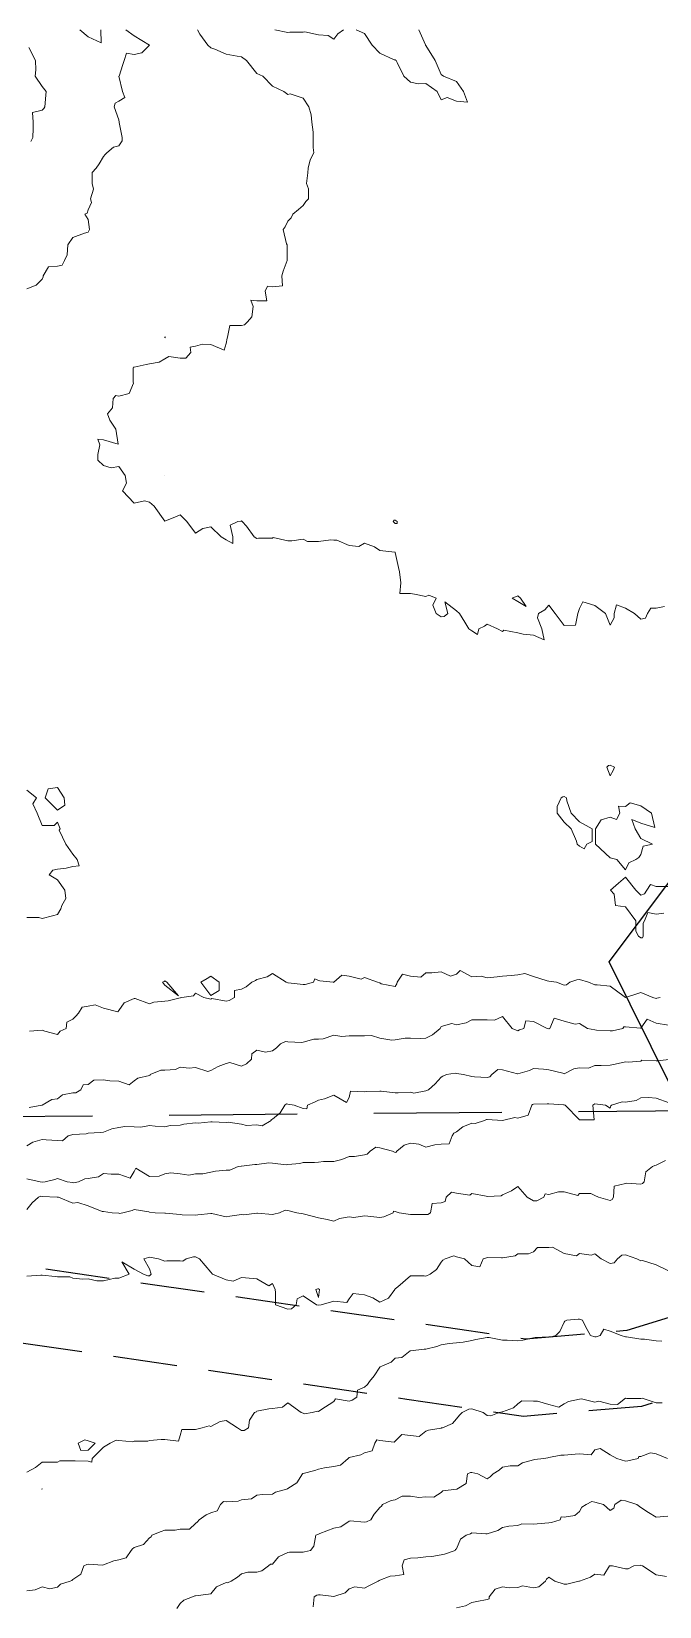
# Model space of a CAD drawing. Extents: x 537850 to 541798, y 6045627 to 6050132.
# Drawn here: x 540162.2 to 540285, y 6047101.1 to 6047408.7 of the extents above; entities that cross this region are included whole.
import ezdxf

# ---------------------------------------------------------------- set-up
doc = ezdxf.new("R2010")
doc.units = 0
doc.header["$LTSCALE"] = 5
for name, pattern in [('DASHED2', [9.525, 6.35, -3.175]), ('foc-ACCESSROAD', [3.75, 2.5, -1.25]), ('foc-LSD', [8, 5, -3])]:
    doc.linetypes.add(name, pattern=pattern)
for name, color, linetype in [('C-RW', 13, 'Continuous'), ('F-AR', 190, 'foc-ACCESSROAD'), ('L-SECTION-LSD', 7, 'foc-LSD')]:
    doc.layers.add(name, color=color, linetype=linetype)
doc.layers.add('Contour_Line_Intermediate', color=7, linetype='DASHED2', true_color=0xd9d9d9)
doc.layers.add('Contour_Line_Major', color=7, linetype='Continuous', true_color=0x6b6b6b)

msp = doc.modelspace()

# ---------------------------------------------------------------- linework, layer by layer
at = {"layer": 'C-RW'}
msp.add_lwpolyline([(540538.349, 6046696.701), (540275.105, 6047227.021), (540292.146, 6047249.573), (540291.045, 6047357.841), (540354.045, 6047358.494), (540354.252, 6047338.505), (540311.237, 6047338.06), (540312.204, 6047242.96), (540298.507, 6047224.834), (540560.552, 6046696.932)], dxfattribs=at)
at = {"layer": 'Contour_Line_Intermediate', "linetype": 'Continuous', "lineweight": 13, "flags": 128}
for points, elevation in [([(540161.317, 6047358.465), (540163.163, 6047359.159), (540164.317, 6047360.316), (540164.517, 6047360.805), (540164.528, 6047361.005), (540165.601, 6047362.721), (540167.317, 6047362.864), (540168.23, 6047363.092), (540168.686, 6047364.004), (540169.23, 6047365.092), (540169.366, 6047367.004), (540170.317, 6047368.478), (540172.632, 6047369.319), (540173.317, 6047369.5), (540173.598, 6047370.004), (540173.317, 6047371.971), (540172.686, 6047373.004), (540173.123, 6047373.198), (540173.317, 6047373.894), (540173.987, 6047375.334), (540173.808, 6047376.004), (540174.387, 6047377.934), (540174.135, 6047379.004), (540174.135, 6047381.186), (540174.862, 6047382.004), (540175.484, 6047382.837), (540176.317, 6047384.295), (540176.662, 6047384.658), (540176.991, 6047385.003), (540178.243, 6047386.077), (540179.317, 6047386.399), (540179.963, 6047387.357), (540179.99, 6047388.003), (540179.372, 6047390.947), (540179.383, 6047391.003), (540179.317, 6047391.419), (540178.382, 6047394.003), (540178.589, 6047394.73), (540179.317, 6047395.094), (540180.482, 6047395.837), (540180.04, 6047397.003), (540179.345, 6047399.974), (540179.373, 6047400.003), (540180.092, 6047402.227), (540180.343, 6047403.003), (540180.826, 6047404.493), (540182.316, 6047404.222), (540183.8, 6047404.519), (540185.283, 6047406.002), (540182.316, 6047407.842), (540180.684, 6047409.002)], 917.956), ([(540175.83, 6047409.002), (540175.837, 6047406.482), (540173.317, 6047407.647), (540171.729, 6047409.002)], 917.956), ([(540285.917, 6047296.403), (540284.312, 6047296.087), (540283.26, 6047296.06), (540282.62, 6047295.008), (540282.206, 6047294.114), (540281.312, 6047293.949), (540280.102, 6047295.008), (540278.312, 6047296.058), (540276.567, 6047296.752), (540276.106, 6047295.008), (540276.106, 6047294.214), (540275.312, 6047292.75), (540274.409, 6047295.008), (540272.312, 6047296.62), (540269.983, 6047297.336), (540269.312, 6047295.996), (540269.073, 6047295.247), (540269.023, 6047295.008), (540268.581, 6047292.74), (540266.312, 6047292.69), (540264.574, 6047295.008), (540263.313, 6047296.667), (540262.541, 6047295.779), (540261.294, 6047295.008), (540261.131, 6047294.19), (540262.003, 6047292.008), (540262.427, 6047289.894), (540260.313, 6047290.8), (540258.295, 6047291.025), (540257.313, 6047291.289), (540254.543, 6047291.778), (540254.313, 6047291.548), (540253.323, 6047292.008), (540251.313, 6047292.943), (540250.768, 6047292.553), (540249.677, 6047292.008), (540249.404, 6047290.917), (540248.313, 6047291.667), (540247.707, 6047292.008), (540246.949, 6047293.372), (540245.859, 6047295.008), (540245.313, 6047295.576), (540243.007, 6047297.314), (540243.599, 6047295.008), (540242.87, 6047294.451), (540242.314, 6047294.394), (540241.332, 6047295.008), (540240.666, 6047296.655), (540241.329, 6047298.008), (540239.889, 6047298.583), (540239.314, 6047298.374), (540237.086, 6047298.779), (540236.314, 6047298.92), (540234.237, 6047298.931), (540234.409, 6047301.007), (540234.179, 6047303.143), (540233.965, 6047304.007), (540233.341, 6047306.98), (540233.341, 6047307.007), (540233.314, 6047307.037), (540233.28, 6047307.041), (540230.314, 6047307.338), (540229.265, 6047308.057), (540227.314, 6047308.778), (540226.208, 6047308.114), (540224.314, 6047308.325), (540221.944, 6047309.377), (540221.315, 6047309.377), (540220.718, 6047309.41), (540218.315, 6047309.121), (540216.201, 6047309.121), (540215.315, 6047309.564), (540213.123, 6047309.199), (540212.315, 6047309.199), (540209.467, 6047309.855), (540209.315, 6047309.734), (540206.588, 6047309.734), (540206.315, 6047309.679), (540205.737, 6047310.007), (540204.25, 6047312.072), (540203.42, 6047313.007), (540203.315, 6047313.131), (540203.233, 6047313.089), (540202.575, 6047313.007), (540201.06, 6047312.263), (540201.602, 6047310.007), (540201.602, 6047308.721), (540200.316, 6047309.435), (540199.286, 6047310.007), (540197.316, 6047311.962), (540195.709, 6047311.614), (540194.316, 6047310.722), (540192.608, 6047313.007), (540191.316, 6047314.299), (540190.393, 6047313.93), (540188.316, 6047313.098), (540186.192, 6047316.007), (540185.316, 6047316.756), (540184.317, 6047317.006), (540182.316, 6047316.606), (540180.059, 6047319.007), (540180.818, 6047320.505), (540180.547, 6047322.006), (540179.317, 6047323.723), (540177.814, 6047323.509), (540176.317, 6047323.918), (540175.228, 6047325.006), (540175.208, 6047326.115), (540175.587, 6047328.006), (540175.221, 6047329.102), (540176.317, 6047328.945), (540179.203, 6047328.12), (540178.722, 6047331.006), (540177.53, 6047332.792), (540177.125, 6047334.006), (540178.09, 6047335.233), (540178.218, 6047337.006), (540178.706, 6047337.616), (540179.317, 6047337.505), (540181.337, 6047337.986), (540182.177, 6047340.006), (540182.114, 6047340.208), (540182.114, 6047343.005), (540182.182, 6047343.14), (540182.316, 6047343.16), (540184.629, 6047343.693), (540185.316, 6047343.764), (540187.215, 6047344.107), (540188.316, 6047344.779), (540189.1, 6047345.222), (540191.316, 6047344.883), (540192.438, 6047344.883), (540193.414, 6047346.005), (540193.265, 6047347.057), (540194.316, 6047347.267), (540195.657, 6047347.664), (540197.316, 6047347.539), (540199.881, 6047346.44), (540200.316, 6047347.743), (540200.496, 6047348.825), (540200.526, 6047349.005), (540201.007, 6047351.313), (540203.315, 6047351.313), (540203.9, 6047351.421), (540204.43, 6047352.005), (540205.317, 6047353.003), (540205.584, 6047355.005), (540205.097, 6047356.223), (540206.315, 6047356.102), (540208.218, 6047356.102), (540207.901, 6047358.005), (540208.364, 6047358.956), (540209.315, 6047358.86), (540211.31, 6047359.01), (540211.185, 6047361.005), (540211.42, 6047361.899), (540212.231, 6047364.004), (540212.231, 6047364.088), (540212.231, 6047367.004), (540212.103, 6047367.216), (540211.412, 6047370.004), (540211.794, 6047370.526), (540212.315, 6047371.649), (540212.992, 6047372.327), (540213.331, 6047373.004), (540214.405, 6047373.914), (540215.315, 6047374.686), (540215.845, 6047375.473), (540216.351, 6047376.004), (540216.351, 6047377.968), (540216.006, 6047379.004), (540216.237, 6047381.082), (540216.339, 6047382.004), (540216.681, 6047383.637), (540217.439, 6047385.003), (540217.292, 6047386.026), (540217.292, 6047388.003), (540217.292, 6047389.026), (540217.01, 6047391.003), (540216.894, 6047392.424), (540216.442, 6047394.003), (540215.315, 6047395.694), (540212.78, 6047396.538), (540212.315, 6047396.383), (540211.563, 6047397.003), (540209.315, 6047397.998), (540207.451, 6047400.003), (540206.315, 6047400.527), (540204.279, 6047403.003), (540203.315, 6047403.728), (540202.419, 6047403.899), (540200.316, 6047404.3), (540198.045, 6047405.273), (540197.316, 6047405.488), (540196.683, 6047406.002), (540195.145, 6047408.173), (540194.67, 6047409.002)], 916.956), ([(540223.201, 6047409.002), (540222.1, 6047408.217), (540221.315, 6047407.187), (540220.24, 6047407.927), (540218.315, 6047408.049), (540215.689, 6047408.628), (540215.315, 6047408.566), (540212.751, 6047408.566), (540212.315, 6047408.527), (540209.83, 6047409.002)], 915.956), ([(540237.914, 6047409.002), (540239.217, 6047406.1), (540239.256, 6047406.002), (540239.314, 6047405.939), (540241.108, 6047403.003), (540242.314, 6047400.291), (540242.761, 6047400.003), (540245.313, 6047398.921), (540246.684, 6047397.003), (540247.431, 6047394.885), (540245.313, 6047395.062), (540243.49, 6047395.826), (540242.314, 6047395.363), (540241.493, 6047397.003), (540239.314, 6047398.556), (540237.864, 6047398.453), (540236.314, 6047398.779), (540235.01, 6047400.003), (540233.687, 6047402.63), (540233.48, 6047403.003), (540233.314, 6047403.14), (540233.12, 6047403.197), (540230.314, 6047404.464), (540228.796, 6047406.002), (540227.314, 6047408.28), (540225.675, 6047409.002)], 915.956), ([(540162.094, 6047387.227), (540162.489, 6047388.003), (540162.57, 6047389.751), (540162.57, 6047391.003), (540162.434, 6047392.887), (540164.317, 6047393.349), (540164.686, 6047393.634), (540164.841, 6047394.003), (540165.057, 6047396.263), (540165.127, 6047397.003), (540164.317, 6047397.962), (540162.988, 6047400.003), (540163.119, 6047401.201), (540163.062, 6047403.003), (540161.743, 6047405.577)], 918.956), ([(540161.317, 6047235.682), (540163.665, 6047235.663), (540164.317, 6047235.496), (540166.33, 6047235.998), (540167.317, 6047236.244), (540167.96, 6047237.368), (540168.2, 6047238.011), (540168.952, 6047239.376), (540168.766, 6047241.01), (540167.317, 6047243.038), (540165.697, 6047244.01), (540166.433, 6047244.894), (540167.317, 6047245.09), (540169.045, 6047245.282), (540170.317, 6047245.6), (540171.564, 6047245.764), (540171.181, 6047247.01), (540170.317, 6047248.044), (540168.977, 6047250.01), (540167.638, 6047252.689), (540167.83, 6047253.01), (540167.317, 6047254.256), (540166.685, 6047253.642), (540164.317, 6047253.642), (540163.382, 6047256.01), (540162.493, 6047257.834), (540163.213, 6047259.01), (540161.317, 6047260.556)], 917.956), ([(540286.588, 6047241.733), (540284.312, 6047241.733), (540283.221, 6047242.101), (540282.46, 6047241.01), (540282.05, 6047240.272), (540281.312, 6047240.009), (540280.325, 6047241.01), (540278.312, 6047243.527), (540276.961, 6047242.362), (540275.397, 6047241.01), (540276.08, 6047240.242), (540276.388, 6047238.011), (540278.312, 6047237.727), (540280.348, 6047235.011), (540280.348, 6047232.974), (540280.83, 6047232.011), (540281.312, 6047231.682), (540281.658, 6047231.664), (540281.779, 6047232.011), (540281.779, 6047234.543), (540282.047, 6047235.011), (540282.672, 6047236.65), (540284.312, 6047236.33), (540285.824, 6047236.498)], 917.956), ([(540161.888, 6047213.441), (540164.317, 6047213.688), (540164.884, 6047213.445), (540167.317, 6047212.781), (540167.858, 6047213.47), (540169.009, 6047214.012), (540169.136, 6047215.193), (540170.317, 6047215.798), (540170.911, 6047216.417), (540171.44, 6047217.012), (540172.166, 6047218.162), (540173.317, 6047218.333), (540174.69, 6047218.638), (540176.317, 6047217.953), (540179.11, 6047217.218), (540179.317, 6047217.494), (540180.36, 6047218.968), (540182.316, 6047219.846), (540182.501, 6047219.827), (540185.316, 6047218.822), (540186.173, 6047219.155), (540188.316, 6047219.326), (540188.933, 6047219.394), (540191.316, 6047219.99), (540191.34, 6047219.987), (540191.654, 6047220.011), (540193.935, 6047220.392), (540194.316, 6047220.899), (540195.957, 6047220.011), (540197.316, 6047219.736), (540197.485, 6047219.842), (540200.316, 6047219.311), (540200.849, 6047219.478), (540201.917, 6047220.011), (540201.917, 6047221.41), (540203.315, 6047221.643), (540204.209, 6047222.118), (540205.274, 6047223.011), (540205.995, 6047223.332), (540206.315, 6047223.557), (540208.28, 6047224.047), (540209.315, 6047224.736), (540212.027, 6047223.011), (540212.315, 6047222.92), (540212.437, 6047222.889), (540215.315, 6047222.602), (540215.724, 6047222.602), (540217.362, 6047223.011), (540217.645, 6047223.681), (540218.315, 6047223.337), (540218.621, 6047223.318), (540221.177, 6047223.011), (540221.304, 6047223.001), (540221.315, 6047222.981), (540221.325, 6047223.001), (540221.333, 6047223.011), (540222.9, 6047224.425), (540224.314, 6047224.2), (540226.695, 6047223.631), (540227.314, 6047223.915), (540229.838, 6047223.011), (540230.314, 6047222.9), (540230.593, 6047222.732), (540233.314, 6047222.189), (540233.633, 6047222.692), (540233.731, 6047223.011), (540234.722, 6047224.603), (540236.314, 6047224.191), (540238.32, 6047224.005), (540239.314, 6047224.85), (540240.475, 6047224.85), (540242.314, 6047225.041), (540244.135, 6047224.19), (540245.313, 6047224.59), (540246.008, 6047225.317), (540248.313, 6047224.083), (540250.133, 6047224.191), (540251.313, 6047223.894), (540253.235, 6047224.089), (540254.313, 6047224.238), (540256.012, 6047224.312), (540257.313, 6047224.497), (540258.629, 6047224.694), (540260.313, 6047224.125), (540263.01, 6047223.313), (540263.313, 6047223.249), (540264.858, 6047223.011), (540266.312, 6047222.452), (540266.779, 6047222.545), (540267.417, 6047223.011), (540268.835, 6047223.488), (540269.312, 6047223.548), (540271.095, 6047223.011), (540272.312, 6047222.51), (540272.813, 6047222.51), (540275.312, 6047222.247), (540278.065, 6047220.258), (540278.312, 6047220.07), (540280.543, 6047220.78), (540281.312, 6047221.025), (540283.638, 6047220.011), (540284.312, 6047219.837), (540284.443, 6047219.88), (540285.118, 6047220.011)], 916.956), ([(540161.775, 6047198.555), (540164.245, 6047199.012), (540164.306, 6047199.024), (540164.317, 6047199.037), (540166.212, 6047200.118), (540167.317, 6047200.27), (540168.308, 6047201.021), (540170.317, 6047201.395), (540170.891, 6047201.439), (540171.921, 6047202.012), (540172.376, 6047202.953), (540173.317, 6047203.063), (540174.445, 6047203.884), (540176.317, 6047203.988), (540177.546, 6047203.783), (540179.317, 6047203.672), (540181.327, 6047203.002), (540182.316, 6047203.772), (540183.061, 6047204.268), (540185.316, 6047204.832), (540185.455, 6047204.874), (540185.469, 6047205.012), (540187.493, 6047205.836), (540188.316, 6047205.836), (540190.366, 6047205.962), (540191.316, 6047206.407), (540193.07, 6047206.258), (540194.316, 6047206.386), (540196.732, 6047205.596), (540197.316, 6047205.815), (540198.756, 6047206.572), (540200.316, 6047207.165), (540200.975, 6047207.353), (540203.315, 6047206.633), (540204.266, 6047207.061), (540205.22, 6047208.012), (540205.292, 6047209.035), (540206.315, 6047209.732), (540207.96, 6047209.367), (540209.315, 6047209.592), (540210.139, 6047210.188), (540210.91, 6047211.012), (540211.882, 6047211.445), (540212.315, 6047211.353), (540215.1, 6047211.226), (540215.315, 6047211.312), (540217.446, 6047211.881), (540218.315, 6047211.881), (540219.251, 6047211.948), (540221.315, 6047212.664), (540222.896, 6047212.43), (540224.314, 6047212.565), (540225.761, 6047212.565), (540227.314, 6047212.565), (540228.699, 6047212.627), (540230.314, 6047212.118), (540232.644, 6047211.681), (540233.314, 6047211.803), (540235.242, 6047212.084), (540236.314, 6047212.093), (540238.312, 6047212.013), (540239.314, 6047212.104), (540240.585, 6047212.74), (540242.112, 6047214.012), (540242.179, 6047214.146), (540242.314, 6047214.368), (540244.372, 6047214.953), (540245.313, 6047214.725), (540247.206, 6047215.119), (540248.313, 6047215.701), (540249.624, 6047215.701), (540251.313, 6047215.701), (540252.717, 6047215.607), (540254.313, 6047216.359), (540256.203, 6047214.012), (540257.313, 6047213.536), (540257.609, 6047213.715), (540258.464, 6047214.012), (540258.845, 6047215.48), (540260.313, 6047215.374), (540262.984, 6047214.012), (540263.313, 6047213.944), (540263.416, 6047213.908), (540263.531, 6047214.012), (540264.352, 6047215.972), (540266.312, 6047215.42), (540268.461, 6047214.863), (540269.312, 6047214.979), (540270.912, 6047214.012), (540272.312, 6047213.74), (540272.639, 6047213.685), (540275.312, 6047213.518), (540275.771, 6047213.552), (540277.781, 6047214.012), (540278.002, 6047214.321), (540278.312, 6047214.302), (540281.275, 6047214.048), (540281.312, 6047214.081), (540282.548, 6047215.776), (540284.312, 6047215.043), (540286.692, 6047214.631)], 915.956), ([(540161.317, 6047184.603), (540163.953, 6047184.013), (540164.317, 6047183.97), (540164.363, 6047183.967), (540164.908, 6047184.013), (540166.835, 6047184.495), (540167.317, 6047184.702), (540169.244, 6047184.013), (540170.317, 6047183.897), (540170.458, 6047183.872), (540171.433, 6047184.013), (540172.705, 6047184.625), (540173.317, 6047184.71), (540175.313, 6047185.017), (540176.317, 6047185.685), (540177.81, 6047185.52), (540179.317, 6047185.52), (540181.546, 6047184.784), (540182.316, 6047186.079), (540182.628, 6047186.702), (540185.316, 6047185.089), (540187.184, 6047185.145), (540188.316, 6047185.603), (540189.509, 6047185.82), (540191.316, 6047185.579), (540192.97, 6047185.359), (540194.316, 6047185.603), (540195.748, 6047185.581), (540197.316, 6047185.899), (540198.227, 6047186.102), (540200.316, 6047186.31), (540201.019, 6047186.31), (540202.659, 6047187.013), (540203.233, 6047187.095), (540203.315, 6047187.102), (540205.877, 6047187.451), (540206.315, 6047187.451), (540208.603, 6047187.725), (540209.315, 6047187.678), (540211.997, 6047187.331), (540212.315, 6047187.409), (540214.692, 6047187.635), (540215.315, 6047187.808), (540217.519, 6047187.808), (540218.315, 6047187.855), (540219.318, 6047188.016), (540221.315, 6047187.978), (540222.897, 6047188.43), (540224.314, 6047188.975), (540225.352, 6047188.975), (540227.314, 6047189.331), (540227.864, 6047189.464), (540228.441, 6047190.013), (540229.523, 6047190.804), (540230.314, 6047190.659), (540232.805, 6047190.013), (540233.314, 6047189.758), (540233.491, 6047189.836), (540233.617, 6047190.013), (540235.103, 6047191.224), (540236.314, 6047191.604), (540237.953, 6047191.373), (540239.314, 6047190.835), (540241.06, 6047191.267), (540242.314, 6047191.375), (540243.897, 6047191.429), (540244.475, 6047193.013), (540244.758, 6047193.568), (540245.313, 6047193.789), (540246.52, 6047194.806), (540248.313, 6047195.523), (540248.925, 6047195.401), (540250.762, 6047196.013), (540251.129, 6047196.196), (540251.313, 6047196.225), (540254.31, 6047196.016), (540254.313, 6047196.016), (540256.71, 6047196.615), (540257.313, 6047196.464), (540259.293, 6047197.033), (540260.032, 6047199.012), (540260.181, 6047199.144), (540260.313, 6047199.203), (540263.025, 6047199.3), (540263.313, 6047199.291), (540266.231, 6047199.094), (540266.312, 6047199.094), (540266.53, 6047199.012), (540269.312, 6047196.128), (540272.197, 6047196.128), (540271.934, 6047199.012), (540272.165, 6047199.159), (540272.312, 6047199.284), (540274.388, 6047199.012), (540275.312, 6047198.396), (540275.432, 6047198.892), (540275.602, 6047199.012), (540277.639, 6047199.685), (540278.312, 6047199.629), (540280.397, 6047199.927), (540281.312, 6047200.475), (540282.803, 6047200.521), (540284.312, 6047200.381), (540286.829, 6047199.495)], 913.956), ([(540161.317, 6047178.654), (540162.403, 6047179.928), (540163.606, 6047181.013), (540164.102, 6047181.228), (540164.317, 6047181.203), (540167.292, 6047181.038), (540167.317, 6047181.04), (540167.528, 6047181.013), (540170.317, 6047179.898), (540171.318, 6047180.012), (540173.317, 6047179.349), (540176.09, 6047178.24), (540176.317, 6047178.256), (540178.013, 6047178.013), (540179.317, 6047177.925), (540179.479, 6047177.851), (540180.085, 6047178.013), (540181.905, 6047178.425), (540182.316, 6047178.644), (540185.159, 6047178.171), (540185.316, 6047178.126), (540186.431, 6047178.013), (540188.316, 6047177.912), (540188.41, 6047177.919), (540191.316, 6047177.641), (540191.714, 6047177.616), (540194.316, 6047177.53), (540194.75, 6047177.58), (540197.316, 6047177.875), (540197.47, 6047177.859), (540200.316, 6047177.215), (540200.982, 6047177.347), (540203.315, 6047177.66), (540203.75, 6047177.579), (540206.315, 6047177.937), (540206.409, 6047177.92), (540209.315, 6047177.674), (540209.589, 6047177.74), (540210.723, 6047178.013), (540211.83, 6047178.499), (540212.315, 6047178.445), (540214.13, 6047178.013), (540215.315, 6047177.799), (540215.617, 6047177.711), (540218.315, 6047177.002), (540219.995, 6047176.694), (540221.315, 6047176.342), (540222.442, 6047176.886), (540224.314, 6047177.18), (540225.235, 6047177.093), (540227.314, 6047177.428), (540227.966, 6047177.362), (540230.314, 6047177.087), (540231.114, 6047177.214), (540232.917, 6047178.013), (540233.016, 6047178.311), (540233.314, 6047178.237), (540234.107, 6047178.013), (540236.314, 6047177.662), (540236.678, 6047177.649), (540239.314, 6047177.649), (540239.665, 6047177.662), (540240.217, 6047178.013), (540240.539, 6047179.788), (540242.314, 6047179.936), (540243.105, 6047180.221), (540243.284, 6047181.013), (540244.329, 6047181.997), (540245.313, 6047181.816), (540247.893, 6047181.433), (540248.313, 6047181.735), (540251.091, 6047181.235), (540251.313, 6047181.168), (540254.046, 6047181.28), (540254.313, 6047181.52), (540256.016, 6047182.31), (540257.313, 6047183.105), (540259.087, 6047181.013), (540260.313, 6047180.34), (540261.02, 6047180.306), (540262.333, 6047181.013), (540262.631, 6047181.694), (540263.313, 6047181.582), (540265.26, 6047182.066), (540266.312, 6047182.066), (540268.978, 6047181.348), (540269.312, 6047181.75), (540271.575, 6047181.75), (540272.312, 6047181.382), (540273.048, 6047181.013), (540275.312, 6047180.384), (540275.735, 6047180.59), (540275.988, 6047181.013), (540276.118, 6047183.207), (540278.312, 6047183.746), (540278.562, 6047183.763), (540281.312, 6047183.594), (540281.623, 6047183.702), (540281.952, 6047184.013), (540282.326, 6047185.999), (540283.588, 6047187.013), (540284.08, 6047187.244), (540284.312, 6047187.268), (540286.142, 6047188.183)], 912.956), ([(540161.317, 6047165.636), (540164.09, 6047165.787), (540164.317, 6047165.81), (540166.869, 6047165.566), (540167.317, 6047165.472), (540169.775, 6047165.472), (540170.317, 6047165.222), (540172.314, 6047165.011), (540173.317, 6047165.113), (540174.996, 6047164.693), (540176.317, 6047164.693), (540178.556, 6047165.253), (540179.317, 6047165.199), (540181.344, 6047166.014), (540179.905, 6047168.425), (540182.316, 6047166.982), (540184.141, 6047166.014), (540184.996, 6047165.694), (540185.316, 6047165.662), (540185.667, 6047166.014), (540185.316, 6047167.069), (540184.233, 6047169.014), (540185.092, 6047169.238), (540185.316, 6047169.323), (540187.054, 6047169.014), (540188.316, 6047168.561), (540188.696, 6047168.634), (540191.316, 6047168.634), (540191.816, 6047168.514), (540192.497, 6047169.014), (540193.912, 6047169.418), (540194.316, 6047169.418), (540195.08, 6047169.014), (540197.316, 6047166.366), (540197.599, 6047166.014), (540200.316, 6047164.882), (540201.674, 6047164.655), (540203.315, 6047165.359), (540204.067, 6047165.263), (540206.315, 6047165.126), (540208.623, 6047163.706), (540209.315, 6047164.168), (540209.837, 6047163.014), (540209.929, 6047162.4), (540209.929, 6047160.014), (540212.315, 6047159.143), (540213.086, 6047159.243), (540213.996, 6047160.014), (540214.143, 6047161.186), (540215.315, 6047161.772), (540217.951, 6047160.014), (540218.315, 6047159.92), (540218.861, 6047160.014), (540221.315, 6047160.741), (540223.873, 6047160.456), (540224.314, 6047161.192), (540225.095, 6047162.233), (540227.314, 6047161.957), (540228.961, 6047161.367), (540230.314, 6047160.549), (540232.001, 6047161.327), (540233.228, 6047163.014), (540233.314, 6047163.149), (540233.86, 6047163.56), (540236.314, 6047165.711), (540239.011, 6047165.711), (540239.314, 6047165.629), (540240.161, 6047166.014), (540241.388, 6047166.939), (540242.314, 6047168.338), (540242.606, 6047168.722), (540243.071, 6047169.014), (540244.773, 6047169.555), (540245.313, 6047169.4), (540246.858, 6047169.014), (540248.313, 6047167.686), (540249.879, 6047167.448), (540250.496, 6047169.014), (540251.141, 6047169.186), (540251.313, 6047169.232), (540254.117, 6047169.21), (540254.313, 6047169.222), (540256.756, 6047169.571), (540257.313, 6047170.005), (540259.374, 6047169.952), (540260.313, 6047170.386), (540261.127, 6047171.2), (540263.313, 6047171.2), (540264.064, 6047171.262), (540266.312, 6047170.058), (540268.718, 6047169.608), (540269.312, 6047170.055), (540271.627, 6047169.699), (540272.312, 6047169.955), (540273.568, 6047169.014), (540275.312, 6047168.091), (540276.103, 6047168.223), (540276.768, 6047169.014), (540277.626, 6047169.699), (540278.312, 6047169.806), (540280.532, 6047169.014), (540281.312, 6047168.626), (540281.655, 6047168.67), (540284.312, 6047167.861), (540286.572, 6047166.753)], 911.956), ([(540161.317, 6047127.36), (540163.057, 6047128.276), (540164.317, 6047129.269), (540165.064, 6047129.269), (540167.317, 6047129.269), (540167.776, 6047129.557), (540170.317, 6047129.557), (540170.787, 6047129.546), (540173.317, 6047129.513), (540174.048, 6047129.284), (540174.121, 6047130.016), (540176.317, 6047132.211), (540177.603, 6047133.016), (540178.769, 6047133.564), (540179.317, 6047133.531), (540182.083, 6047133.249), (540182.316, 6047133.378), (540184.954, 6047133.378), (540185.316, 6047133.543), (540187.583, 6047133.749), (540188.316, 6047133.714), (540190.967, 6047133.365), (540191.316, 6047134.469), (540191.638, 6047135.693), (540194.316, 6047135.693), (540194.565, 6047135.766), (540195.625, 6047136.015), (540196.96, 6047136.372), (540197.316, 6047136.258), (540199.108, 6047137.223), (540200.316, 6047137.436), (540202.512, 6047136.015), (540203.315, 6047135.461), (540203.829, 6047135.502), (540204.639, 6047136.015), (540204.857, 6047137.474), (540205.847, 6047139.015), (540206.219, 6047139.112), (540206.315, 6047139.234), (540208.632, 6047139.698), (540209.315, 6047139.76), (540211.271, 6047140.059), (540212.315, 6047140.906), (540214.962, 6047139.015), (540215.315, 6047138.868), (540215.609, 6047138.721), (540217.08, 6047139.015), (540218.109, 6047139.221), (540218.315, 6047139.192), (540218.817, 6047139.517), (540221.315, 6047141.136), (540221.656, 6047141.673), (540224.314, 6047141.19), (540224.9, 6047141.43), (540225.827, 6047142.015), (540225.975, 6047143.354), (540227.314, 6047143.928), (540227.895, 6047144.434), (540228.326, 6047145.015), (540229.209, 6047146.12), (540230.314, 6047147.859), (540230.405, 6047147.924), (540230.677, 6047148.015), (540232.523, 6047148.806), (540233.314, 6047149.596), (540234.616, 6047149.712), (540236.213, 6047151.015), (540236.299, 6047151.029), (540236.314, 6047151.03), (540238.976, 6047151.352), (540239.314, 6047151.371), (540241.465, 6047151.863), (540242.314, 6047152.191), (540243.85, 6047152.478), (540245.313, 6047152.578), (540246.6, 6047152.728), (540248.313, 6047153.045), (540249.091, 6047153.236), (540251.313, 6047153.623), (540251.665, 6047153.662), (540254.313, 6047153.137), (540255.19, 6047153.137), (540257.313, 6047152.973), (540258.232, 6047153.096), (540260.313, 6047153.588), (540260.677, 6047153.65), (540263.313, 6047153.749), (540263.612, 6047153.715), (540264.732, 6047154.015), (540265.522, 6047154.805), (540266.312, 6047156.648), (540266.47, 6047156.857), (540266.872, 6047157.014), (540269.104, 6047157.223), (540269.312, 6047157.245), (540269.911, 6047157.014), (540270.51, 6047155.817), (540271.512, 6047154.015), (540272.312, 6047153.743), (540272.584, 6047153.743), (540273.341, 6047154.015), (540274.058, 6047155.269), (540275.312, 6047154.877), (540277.482, 6047154.015), (540278.312, 6047153.798), (540278.528, 6047153.798), (540281.312, 6047153.324), (540282.018, 6047153.308), (540284.312, 6047153.014), (540285.413, 6047152.913)], 910.956), ([(540190.637, 6047100.696), (540191.316, 6047101.666), (540191.992, 6047102.341), (540193.68, 6047103.017), (540194.144, 6047103.189), (540194.316, 6047103.202), (540196.84, 6047103.493), (540197.316, 6047103.579), (540198.409, 6047104.923), (540200.316, 6047105.781), (540200.578, 6047105.755), (540201.26, 6047106.017), (540202.525, 6047106.808), (540203.315, 6047107.485), (540204.524, 6047107.808), (540206.315, 6047107.783), (540207.241, 6047108.091), (540208.537, 6047109.017), (540208.979, 6047109.353), (540209.315, 6047109.385), (540210.514, 6047110.817), (540212.315, 6047111.648), (540212.643, 6047111.689), (540215.315, 6047111.689), (540215.571, 6047111.761), (540216.777, 6047112.017), (540217.436, 6047112.895), (540217.79, 6047115.016), (540218.157, 6047115.174), (540218.315, 6047115.241), (540218.625, 6047115.327), (540221.315, 6047116.412), (540222.679, 6047116.652), (540224.314, 6047117.743), (540224.497, 6047117.834), (540227.314, 6047117.552), (540227.709, 6047117.622), (540228.544, 6047118.016), (540229.221, 6047119.109), (540230.314, 6047120.418), (540230.662, 6047120.669), (540230.868, 6047121.016), (540232.542, 6047121.789), (540233.314, 6047121.933), (540234.657, 6047122.673), (540236.314, 6047122.66), (540237.928, 6047122.402), (540239.314, 6047122.548), (540240.863, 6047122.466), (540242.314, 6047123.389), (540242.61, 6047123.719), (540245.313, 6047124.012), (540245.318, 6047124.011), (540245.341, 6047124.016), (540247.199, 6047125.13), (540247.469, 6047127.016), (540248.053, 6047127.276), (540248.313, 6047127.301), (540249.496, 6047127.016), (540251.313, 6047126.007), (540251.879, 6047126.45), (540252.441, 6047127.016), (540253.62, 6047127.709), (540254.313, 6047128.321), (540255.758, 6047128.57), (540257.313, 6047128.57), (540258.197, 6047129.132), (540260.313, 6047129.777), (540260.538, 6047129.791), (540262.334, 6047130.016), (540263.162, 6047130.166), (540263.313, 6047130.194), (540265.7, 6047130.628), (540266.312, 6047130.628), (540268.499, 6047130.829), (540269.312, 6047130.904), (540271.6, 6047130.728), (540272.312, 6047131.724), (540273.388, 6047131.94), (540275.312, 6047130.695), (540276.627, 6047130.016), (540278.312, 6047129.484), (540278.807, 6047129.52), (540280.778, 6047130.016), (540280.956, 6047130.372), (540281.312, 6047130.372), (540283.23, 6047131.098), (540284.312, 6047130.91), (540286.548, 6047130.016)], 908.956), ([(540217.267, 6047101.065), (540217.484, 6047103.017), (540218.01, 6047103.321), (540218.315, 6047103.38), (540218.685, 6047103.387), (540221.315, 6047103.023), (540223.553, 6047103.779), (540224.314, 6047104.556), (540225.404, 6047104.927), (540227.314, 6047104.712), (540228.195, 6047105.136), (540229.996, 6047106.017), (540230.174, 6047106.157), (540230.314, 6047106.267), (540232.331, 6047107), (540233.314, 6047107.07), (540234.987, 6047107.344), (540234.657, 6047109.017), (540235.103, 6047110.228), (540236.314, 6047110.512), (540237.755, 6047110.576), (540239.314, 6047110.804), (540240.47, 6047110.86), (540242.314, 6047111.16), (540242.984, 6047111.346), (540245.024, 6047112.017), (540245.122, 6047112.208), (540245.313, 6047112.355), (540246.096, 6047114.234), (540247.214, 6047115.016), (540248.048, 6047115.282), (540248.313, 6047115.469), (540251.02, 6047115.31), (540251.313, 6047115.31), (540253.373, 6047115.956), (540254.313, 6047116.535), (540255.516, 6047116.813), (540257.313, 6047116.933), (540258.054, 6047117.275), (540260.313, 6047117.169), (540261.092, 6047117.237), (540263.313, 6047117.43), (540263.832, 6047117.497), (540265.562, 6047118.016), (540265.74, 6047118.588), (540266.312, 6047118.524), (540268.435, 6047118.893), (540269.312, 6047119.632), (540269.812, 6047120.516), (540270.617, 6047121.016), (540271.747, 6047121.581), (540272.312, 6047121.5), (540274.007, 6047121.016), (540275.312, 6047119.84), (540276.041, 6047120.287), (540276.23, 6047121.016), (540277.487, 6047121.841), (540278.312, 6047121.756), (540280.531, 6047121.016), (540281.312, 6047120.405), (540282.844, 6047119.484), (540284.312, 6047118.557), (540286.567, 6047118.761)], 907.956), ([(540245.313, 6047100.819), (540247.072, 6047101.259), (540248.313, 6047101.88), (540249.261, 6047102.069), (540251.313, 6047102.48), (540251.712, 6047102.619), (540251.684, 6047103.017), (540252.867, 6047104.463), (540254.313, 6047104.912), (540255.612, 6047104.718), (540257.313, 6047104.824), (540258.208, 6047105.122), (540260.313, 6047104.743), (540261.418, 6047104.911), (540262.698, 6047106.017), (540262.903, 6047106.427), (540263.313, 6047106.799), (540264.542, 6047106.017), (540266.312, 6047105.432), (540266.89, 6047105.439), (540269.183, 6047106.017), (540269.258, 6047106.071), (540269.312, 6047106.068), (540271.475, 6047106.854), (540272.312, 6047107.413), (540274.117, 6047107.212), (540275.2, 6047109.017), (540275.283, 6047109.046), (540275.312, 6047109.044), (540275.754, 6047109.017), (540278.312, 6047108.478), (540278.85, 6047108.478), (540279.929, 6047109.017), (540281.209, 6047109.12), (540281.312, 6047109.164), (540281.643, 6047109.017), (540284.312, 6047107.303), (540286.336, 6047106.992)], 906.956)]:
    msp.add_lwpolyline(points, dxfattribs=dict(at, elevation=elevation))
for points, elevation in [([(540188.378, 6047348.943), (540188.394, 6047349.005), (540188.316, 6047349.063), (540188.288, 6047349.033), (540188.279, 6047349.005), (540188.316, 6047348.901), (540188.378, 6047348.943)], 916.956), ([(540188.323, 6047322), (540188.328, 6047322.006), (540188.316, 6047322.011), (540188.311, 6047322.012), (540188.312, 6047322.006), (540188.316, 6047322.001), (540188.323, 6047322)], 916.956), ([(540233.686, 6047312.635), (540233.714, 6047313.007), (540233.314, 6047313.234), (540233.087, 6047313.234), (540232.954, 6047313.007), (540233.314, 6047312.626), (540233.686, 6047312.635)], 916.956), ([(540257.796, 6047298.008), (540257.313, 6047298.475), (540256.192, 6047298.008), (540257.313, 6047297.381), (540258.912, 6047296.408), (540257.796, 6047298.008)], 916.956), ([(540275.923, 6047264.399), (540276.151, 6047265.009), (540275.312, 6047265.408), (540274.979, 6047265.342), (540274.647, 6047265.009), (540275.312, 6047263.354), (540275.923, 6047264.399)], 917.956), ([(540168.626, 6047259.01), (540167.317, 6047261.066), (540165.518, 6047260.809), (540164.919, 6047259.01), (540167.317, 6047256.611), (540168.757, 6047257.57), (540168.626, 6047259.01)], 917.956), ([(540271.806, 6047250.517), (540271.806, 6047253.01), (540269.312, 6047254.352), (540267.718, 6047256.01), (540266.879, 6047258.443), (540266.761, 6047259.01), (540266.312, 6047259.317), (540266.097, 6047259.225), (540265.775, 6047259.01), (540264.954, 6047257.368), (540264.954, 6047256.01), (540266.312, 6047254.307), (540267.673, 6047253.01), (540268.737, 6047250.586), (540268.898, 6047250.01), (540269.312, 6047249.599), (540270.241, 6047249.081), (540270.789, 6047250.01), (540271.806, 6047250.517)], 917.956), ([(540283.403, 6047256.01), (540281.312, 6047257.448), (540279.257, 6047258.064), (540278.312, 6047257.355), (540276.923, 6047257.399), (540277.207, 6047256.01), (540276.546, 6047254.775), (540275.312, 6047255.275), (540273.594, 6047254.728), (540272.464, 6047253.01), (540272.464, 6047252.858), (540272.464, 6047250.01), (540275.312, 6047247.32), (540276.653, 6047247.01), (540278.312, 6047244.977), (540278.989, 6047246.333), (540280.345, 6047247.01), (540280.929, 6047247.393), (540281.312, 6047247.953), (540281.743, 6047249.578), (540283.604, 6047250.01), (540281.312, 6047251.063), (540280.199, 6047253.01), (540279.538, 6047254.784), (540281.312, 6047254.064), (540284.063, 6047253.258), (540283.403, 6047256.01)], 917.956), ([(540198.915, 6047223.011), (540197.316, 6047224.236), (540196.547, 6047223.78), (540195.31, 6047223.011), (540197.316, 6047220.453), (540198.915, 6047221.412), (540198.915, 6047223.011)], 916.956), ([(540188.697, 6047223.011), (540188.316, 6047223.271), (540188.145, 6047223.182), (540187.826, 6047223.011), (540188.316, 6047222.479), (540190.978, 6047220.35), (540188.697, 6047223.011)], 916.956), ([(540218.315, 6047163.143), (540218.196, 6047163.133), (540217.799, 6047163.014), (540218.315, 6047161.468), (540218.526, 6047163.014), (540218.315, 6047163.143)], 911.956), ([(540173.317, 6047133.456), (540172.682, 6047133.65), (540171.356, 6047133.016), (540171.866, 6047131.565), (540173.317, 6047131.624), (540174.708, 6047133.016), (540173.317, 6047133.456)], 910.956), ([(540164.323, 6047124.01), (540164.339, 6047124.016), (540164.317, 6047124.027), (540164.258, 6047124.075), (540164.302, 6047124.016), (540164.317, 6047124.009), (540164.323, 6047124.01)], 910.956)]:
    msp.add_lwpolyline(points, close=True, dxfattribs=dict(at, elevation=elevation))
at = {"layer": 'Contour_Line_Major', "linetype": 'Continuous', "lineweight": 15, "flags": 128}
for points, elevation in [([(540161.317, 6047191.087), (540162.543, 6047191.787), (540164.317, 6047192.284), (540165.094, 6047192.236), (540167.317, 6047192.098), (540168.292, 6047192.038), (540169.424, 6047193.013), (540170.128, 6047193.202), (540170.317, 6047193.253), (540172.914, 6047193.416), (540173.317, 6047193.543), (540175.674, 6047193.656), (540176.317, 6047193.72), (540177.954, 6047194.375), (540179.317, 6047194.671), (540180.488, 6047194.841), (540182.316, 6047194.798), (540183.629, 6047194.7), (540185.316, 6047195.022), (540186.416, 6047194.912), (540188.316, 6047194.809), (540189.319, 6047195.01), (540191.316, 6047195.097), (540192.042, 6047195.286), (540194.316, 6047195.548), (540194.799, 6047195.529), (540197.316, 6047195.745), (540197.583, 6047195.745), (540200.316, 6047195.632), (540200.654, 6047195.674), (540203.315, 6047195.331), (540204.296, 6047195.032), (540206.315, 6047195.19), (540207.343, 6047194.984), (540209.057, 6047196.013), (540209.094, 6047196.234), (540209.315, 6047196.27), (540210.843, 6047197.485), (540211.745, 6047199.012), (540212.073, 6047199.254), (540212.315, 6047199.223), (540213.603, 6047199.012), (540215.315, 6047198.37), (540216.049, 6047198.278), (540216.171, 6047199.012), (540217.65, 6047199.677), (540218.315, 6047199.976), (540219.521, 6047200.219), (540221.315, 6047200.937), (540223.773, 6047199.554), (540224.314, 6047200.53), (540224.575, 6047201.752), (540227.314, 6047201.588), (540227.62, 6047201.706), (540230.314, 6047201.764), (540230.586, 6047201.74), (540233.314, 6047201.396), (540233.873, 6047201.453), (540236.314, 6047201.519), (540236.958, 6047201.368), (540239.314, 6047201.796), (540239.444, 6047201.882), (540239.825, 6047202.012), (540241.152, 6047203.174), (540242.314, 6047204.501), (540242.656, 6047204.67), (540243.349, 6047205.012), (540245.033, 6047205.292), (540245.313, 6047205.213), (540246.672, 6047205.012), (540248.313, 6047204.58), (540248.796, 6047204.53), (540251.313, 6047204.39), (540251.791, 6047204.534), (540252.213, 6047205.012), (540253.355, 6047205.971), (540254.313, 6047205.883), (540257.215, 6047205.11), (540257.313, 6047205.115), (540259.539, 6047205.786), (540260.313, 6047206.145), (540262.285, 6047206.039), (540263.313, 6047205.935), (540266.095, 6047205.23), (540266.312, 6047205.116), (540268.217, 6047206.108), (540269.312, 6047206.314), (540271.102, 6047206.223), (540272.312, 6047206.728), (540273.596, 6047206.728), (540275.312, 6047206.796), (540276.274, 6047207.05), (540278.312, 6047207.463), (540278.905, 6047207.419), (540281.312, 6047207.631), (540281.541, 6047207.782), (540284.312, 6047207.697), (540284.634, 6047207.689), (540287.311, 6047208.007)], 914.956), ([(540161.317, 6047104.171), (540162.99, 6047104.344), (540164.317, 6047104.931), (540165.808, 6047104.526), (540167.317, 6047104.871), (540167.892, 6047105.442), (540169.821, 6047106.017), (540170.152, 6047106.182), (540170.317, 6047106.347), (540171.907, 6047107.427), (540172.479, 6047109.017), (540173.034, 6047109.299), (540173.317, 6047109.401), (540176.168, 6047109.166), (540176.317, 6047109.234), (540178.313, 6047110.021), (540179.317, 6047110.186), (540180.744, 6047110.589), (540181.745, 6047112.017), (540181.956, 6047112.377), (540182.316, 6047112.62), (540184.149, 6047113.184), (540185.316, 6047114.497), (540185.639, 6047114.694), (540185.736, 6047115.016), (540187.563, 6047115.77), (540188.316, 6047116.038), (540190.294, 6047116.038), (540191.316, 6047116.233), (540193.1, 6047116.233), (540194.316, 6047117.339), (540194.696, 6047117.636), (540195.018, 6047118.016), (540196.355, 6047118.977), (540197.316, 6047119.418), (540198.557, 6047119.775), (540199.168, 6047121.016), (540199.742, 6047121.59), (540200.316, 6047121.554), (540202.633, 6047121.699), (540203.315, 6047121.944), (540205.221, 6047122.111), (540206.315, 6047122.876), (540207.388, 6047122.943), (540209.315, 6047123.063), (540209.913, 6047123.418), (540212.095, 6047124.016), (540212.25, 6047124.081), (540212.315, 6047124.126), (540214.081, 6047125.25), (540215.205, 6047127.016), (540215.279, 6047127.052), (540215.315, 6047127.063), (540217.638, 6047127.693), (540218.315, 6047127.949), (540219.5, 6047128.201), (540221.315, 6047128.439), (540222.645, 6047128.685), (540224.149, 6047130.016), (540224.314, 6047130.181), (540226.582, 6047130.748), (540227.314, 6047131.114), (540228.849, 6047131.481), (540229.339, 6047133.016), (540229.708, 6047133.622), (540230.314, 6047133.554), (540233.104, 6047133.226), (540233.314, 6047133.366), (540234.639, 6047134.69), (540236.314, 6047134.493), (540238.002, 6047134.328), (540239.314, 6047135.341), (540239.8, 6047135.529), (540242.314, 6047135.936), (540242.357, 6047135.972), (540242.574, 6047136.015), (540244.506, 6047136.823), (540245.313, 6047137.733), (540245.863, 6047138.465), (540246.413, 6047139.015), (540247.68, 6047139.649), (540248.313, 6047139.715), (540250.53, 6047139.015), (540251.313, 6047138.428), (540251.982, 6047138.346), (540253.638, 6047139.015), (540254.216, 6047139.113), (540254.313, 6047139.139), (540256.422, 6047139.906), (540257.313, 6047140.686), (540258.046, 6047141.282), (540260.313, 6047141.209), (540261.118, 6047141.209), (540263.313, 6047140.583), (540265.318, 6047140.01), (540266.312, 6047140.672), (540267.209, 6047141.119), (540269.312, 6047141.594), (540269.698, 6047141.629), (540272.312, 6047140.976), (540273.104, 6047141.223), (540275.312, 6047140.614), (540276.786, 6047140.541), (540278.312, 6047141.819), (540278.606, 6047141.721), (540281.312, 6047141.721), (540281.556, 6047141.771), (540284.312, 6047140.861), (540285.466, 6047140.861)], 909.956)]:
    msp.add_lwpolyline(points, dxfattribs=dict(at, elevation=elevation))
at = {"layer": 'F-AR', "flags": 128}
for points in [[(540687.615, 6046699.301), (540666.728, 6046758.301), (540649.992, 6046882.627), (540637.828, 6046903.799), (540596.613, 6046935.707), (540550.24, 6047018.582), (540494.198, 6047092.24), (540482.261, 6047133.987), (540456.995, 6047158.606, 0.0116076), (540456.741, 6047158.843), (540450.735, 6047164.175, 0.0245364), (540450.162, 6047164.635), (540438.068, 6047173.414, 0.0546261), (540436.649, 6047174.224), (540425.158, 6047179.213, 0.0302936), (540424.306, 6047179.523), (540404.318, 6047185.455), (540392.121, 6047190.259), (540364.741, 6047182.769), (540334.717, 6047173.874), (540334.717, 6047173.874), (540334.717, 6047173.874), (540321.502, 6047170.747), (540297.339, 6047160.785), (540278.577, 6047154.978), (540258.87, 6047153.303), (540237.742, 6047156.385), (540117.263, 6047173.961), (540021.905, 6047223.161), (539965.378, 6047237.17), (539910.273, 6047276.122), (539880.405, 6047307.109), (539832.962, 6047373.092), (539796.611, 6047391.544), (539788.075, 6047400.93)], [(540671.757, 6046699.17), (540652.077, 6046754.762), (540635.526, 6046877.71), (540626.305, 6046893.759), (540585.021, 6046925.722), (540537.671, 6047010.342), (540480.559, 6047085.406), (540468.942, 6047126.031), (540446.657, 6047147.747), (540441.057, 6047152.719), (540429.925, 6047160.799), (540419.605, 6047165.28), (540399.74, 6047171.175, -0.0216979), (540399.126, 6047171.386), (540391.266, 6047174.482), (540368.849, 6047168.35), (540338.576, 6047159.381), (540326.114, 6047156.432), (540302.423, 6047146.665), (540281.461, 6047140.177), (540258.417, 6047138.218), (540235.578, 6047141.55), (540112.617, 6047159.488), (540016.593, 6047209.032), (539959.03, 6047223.297), (539900.462, 6047264.698), (539868.862, 6047297.482), (539822.921, 6047361.376), (539788.299, 6047378.95)]]:
    msp.add_lwpolyline(points, format="xyb", dxfattribs=at)
at = {"layer": 'L-SECTION-LSD', "flags": 128}
msp.add_lwpolyline([(540694.143, 6047201.444), (539889.564, 6047194.384)], dxfattribs=at)

doc.saveas('drawing.dxf')
